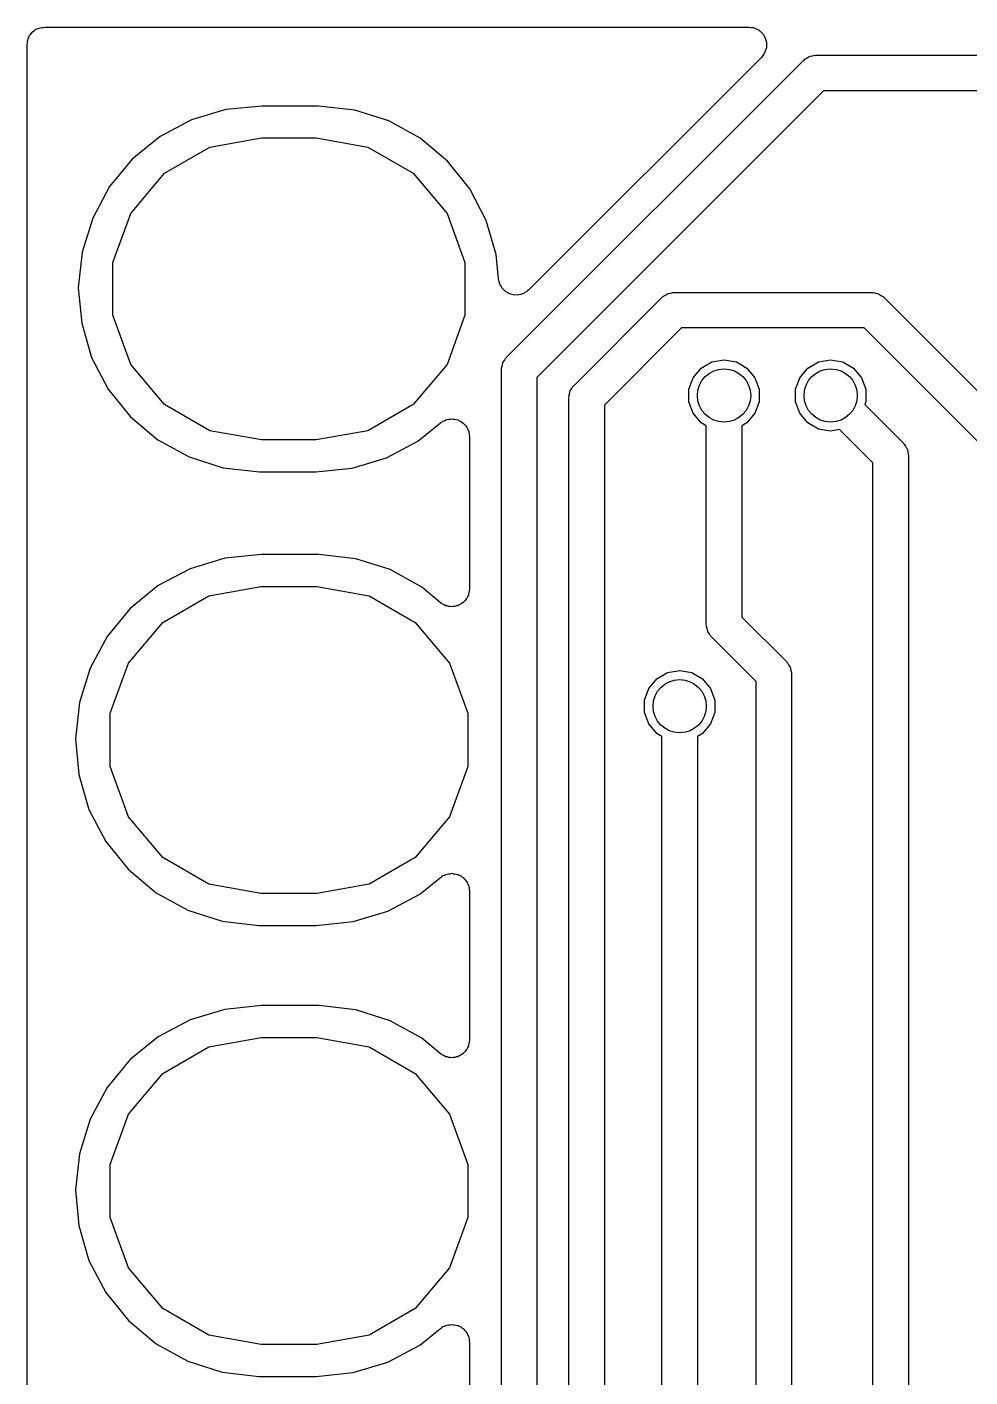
# Model space of a CAD drawing. Extents: x 125.1 to 143.2, y -145.5 to -100.1.
# Drawn here: x 125.08 to 130.38, y -107.68 to -100.08 of the extents above; entities that cross this region are included whole.
import ezdxf

# ---------------------------------------------------------------- set-up
doc = ezdxf.new("R2010")
doc.units = 0
doc.header["$MEASUREMENT"] = 0
doc.layers.add('BLACK', color=7, linetype='CONTINUOUS')

msp = doc.modelspace()

# ---------------------------------------------------------------- linework, layer by layer
at = {"layer": 'Black'}
for p, q in [((125.088, -100.125), (125.094, -100.118)), ((125.094, -100.118), (125.098, -100.111)), ((125.098, -100.111), (125.105, -100.105)), ((125.105, -100.105), (125.111, -100.098)), ((125.111, -100.098), (125.118, -100.094)), ((125.118, -100.094), (125.125, -100.088)), ((125.125, -100.088), (125.133, -100.085)), ((125.133, -100.085), (125.141, -100.081)), ((125.141, -100.081), (125.149, -100.08)), ((125.149, -100.08), (125.158, -100.077)), ((125.158, -100.077), (125.166, -100.077)), ((125.166, -100.077), (125.175, -100.075)), ((125.175, -100.075), (129.14, -100.075)), ((129.14, -100.075), (129.153, -100.077)), ((129.153, -100.077), (129.166, -100.078)), ((129.166, -100.078), (129.17, -100.08)), ((129.17, -100.08), (129.174, -100.081)), ((129.174, -100.081), (129.185, -100.088)), ((129.185, -100.088), (129.197, -100.093)), ((129.197, -100.093), (129.2, -100.096)), ((129.2, -100.096), (129.204, -100.098)), ((129.204, -100.098), (129.212, -100.108)), ((129.212, -100.108), (129.222, -100.118)), ((129.222, -100.118), (129.224, -100.122)), ((129.224, -100.122), (129.226, -100.125)), ((125.075, -100.175), (125.077, -100.166)), ((125.075, -114.061), (125.075, -100.175)), ((125.077, -100.158), (125.08, -100.149)), ((125.077, -100.166), (125.077, -100.158)), ((125.08, -100.149), (125.081, -100.141)), ((125.081, -100.141), (125.085, -100.133)), ((125.085, -100.133), (125.088, -100.125)), ((129.226, -100.125), (129.231, -100.137)), ((129.231, -100.137), (129.236, -100.149)), ((129.238, -100.192), (129.234, -100.205)), ((129.236, -100.149), (129.237, -100.154)), ((129.237, -100.154), (129.238, -100.158)), ((129.238, -100.158), (129.238, -100.171)), ((129.238, -100.171), (129.239, -100.184)), ((129.239, -100.184), (129.238, -100.188)), ((129.238, -100.188), (129.238, -100.192)), ((127.775, -101.935), (129.447, -100.263)), ((129.21, -100.246), (127.9, -101.556)), ((129.218, -100.235), (129.21, -100.246)), ((129.226, -100.225), (129.218, -100.235)), ((129.228, -100.221), (129.226, -100.225)), ((129.23, -100.217), (129.228, -100.221)), ((129.234, -100.205), (129.23, -100.217)), ((129.447, -100.263), (129.451, -100.261)), ((129.451, -100.261), (129.454, -100.257)), ((129.454, -100.257), (129.465, -100.251)), ((129.465, -100.251), (129.476, -100.243)), ((129.476, -100.243), (129.48, -100.242)), ((129.48, -100.242), (129.484, -100.24)), ((129.484, -100.24), (129.497, -100.238)), ((129.497, -100.238), (129.509, -100.234)), ((129.509, -100.234), (129.514, -100.235)), ((129.514, -100.235), (129.518, -100.234)), ((129.518, -100.234), (130.546, -100.234)), ((129.56, -100.434), (127.946, -102.048)), ((130.505, -100.434), (129.56, -100.434)), ((126.194, -100.54), (126.001, -100.598)), ((126.399, -100.52), (126.194, -100.54)), ((126.706, -100.52), (126.399, -100.52)), ((126.716, -100.52), (126.706, -100.52)), ((126.92, -100.543), (126.716, -100.52)), ((127.112, -100.604), (126.92, -100.543)), ((126.001, -100.598), (125.824, -100.692)), ((127.288, -100.701), (127.112, -100.604)), ((125.824, -100.692), (125.668, -100.819)), ((126.105, -100.751), (126.396, -100.7)), ((126.396, -100.7), (126.704, -100.7)), ((126.704, -100.7), (126.995, -100.751)), ((127.442, -100.83), (127.288, -100.701)), ((125.85, -100.899), (126.105, -100.751)), ((126.995, -100.751), (127.25, -100.899)), ((125.668, -100.819), (125.54, -100.974)), ((127.568, -100.986), (127.442, -100.83)), ((125.66, -101.125), (125.85, -100.899)), ((127.25, -100.899), (127.44, -101.125)), ((125.54, -100.974), (125.445, -101.151)), ((127.661, -101.164), (127.568, -100.986)), ((125.445, -101.151), (125.385, -101.343)), ((125.559, -101.402), (125.66, -101.125)), ((127.44, -101.125), (127.541, -101.402)), ((127.717, -101.357), (127.661, -101.164)), ((125.385, -101.343), (125.364, -101.543)), ((125.559, -101.698), (125.559, -101.402)), ((127.541, -101.402), (127.541, -101.698)), ((127.73, -101.494), (127.717, -101.357)), ((125.364, -101.543), (125.383, -101.743)), ((127.732, -101.503), (127.73, -101.494)), ((127.733, -101.511), (127.732, -101.503)), ((127.737, -101.519), (127.733, -101.511)), ((127.739, -101.528), (127.737, -101.519)), ((127.744, -101.535), (127.739, -101.528)), ((127.748, -101.543), (127.744, -101.535)), ((127.754, -101.549), (127.748, -101.543)), ((127.759, -101.556), (127.754, -101.549)), ((127.766, -101.561), (127.759, -101.556)), ((127.772, -101.567), (127.766, -101.561)), ((127.78, -101.571), (127.772, -101.567)), ((127.887, -101.567), (127.879, -101.571)), ((127.893, -101.561), (127.887, -101.567)), ((127.9, -101.556), (127.893, -101.561)), ((127.788, -101.576), (127.78, -101.571)), ((127.796, -101.578), (127.788, -101.576)), ((127.804, -101.582), (127.796, -101.578)), ((127.813, -101.583), (127.804, -101.582)), ((127.821, -101.585), (127.813, -101.583)), ((127.83, -101.584), (127.821, -101.585)), ((127.838, -101.585), (127.83, -101.584)), ((127.847, -101.583), (127.838, -101.585)), ((127.856, -101.582), (127.847, -101.583)), ((127.864, -101.578), (127.856, -101.582)), ((127.872, -101.576), (127.864, -101.578)), ((127.879, -101.571), (127.872, -101.576)), ((128.155, -102.093), (128.649, -101.599)), ((128.649, -101.599), (128.652, -101.597)), ((128.652, -101.597), (128.655, -101.593)), ((128.655, -101.593), (128.667, -101.587)), ((128.667, -101.587), (128.677, -101.579)), ((128.677, -101.579), (128.682, -101.578)), ((128.682, -101.578), (128.685, -101.576)), ((128.685, -101.576), (128.698, -101.574)), ((128.698, -101.574), (128.711, -101.57)), ((128.711, -101.57), (128.715, -101.571)), ((128.715, -101.571), (128.72, -101.57)), ((128.72, -101.57), (129.83, -101.57)), ((129.83, -101.57), (129.835, -101.571)), ((129.835, -101.571), (129.839, -101.57)), ((129.839, -101.57), (129.852, -101.574)), ((129.852, -101.574), (129.865, -101.576)), ((129.865, -101.576), (129.868, -101.578)), ((129.868, -101.578), (129.873, -101.579)), ((129.873, -101.579), (129.883, -101.587)), ((129.883, -101.587), (129.895, -101.593)), ((129.895, -101.593), (129.898, -101.597)), ((129.898, -101.597), (129.901, -101.599)), ((129.901, -101.599), (131.292, -102.99)), ((125.66, -101.975), (125.559, -101.698)), ((127.541, -101.698), (127.44, -101.975)), ((125.383, -101.743), (125.439, -101.936)), ((128.761, -101.77), (128.326, -102.205)), ((129.789, -101.77), (128.761, -101.77)), ((131.18, -103.161), (129.789, -101.77)), ((125.439, -101.936), (125.532, -102.114)), ((127.763, -101.953), (127.769, -101.942)), ((127.769, -101.942), (127.773, -101.939)), ((127.773, -101.939), (127.775, -101.935)), ((128.931, -101.961), (129, -101.949)), ((129, -101.949), (129.069, -101.961)), ((129.531, -101.961), (129.6, -101.949)), ((129.6, -101.949), (129.669, -101.961)), ((125.85, -102.201), (125.66, -101.975)), ((127.44, -101.975), (127.25, -102.201)), ((127.746, -101.997), (127.75, -101.985)), ((127.747, -102.002), (127.746, -101.997)), ((127.746, -102.006), (127.747, -102.002)), ((127.746, -110.574), (127.746, -102.006)), ((127.75, -101.985), (127.752, -101.972)), ((127.752, -101.972), (127.754, -101.968)), ((127.754, -101.968), (127.755, -101.964)), ((127.755, -101.964), (127.763, -101.953)), ((128.826, -102.05), (128.871, -101.996)), ((128.871, -101.996), (128.931, -101.961)), ((129.069, -101.961), (129.129, -101.996)), ((129.129, -101.996), (129.174, -102.05)), ((129.426, -102.05), (129.471, -101.996)), ((129.471, -101.996), (129.531, -101.961)), ((129.669, -101.961), (129.729, -101.996)), ((129.729, -101.996), (129.774, -102.05)), ((127.946, -102.048), (127.946, -110.532)), ((128.143, -102.111), (128.149, -102.099)), ((128.149, -102.099), (128.153, -102.096)), ((128.153, -102.096), (128.155, -102.093)), ((128.802, -102.115), (128.826, -102.05)), ((129.174, -102.05), (129.198, -102.115)), ((129.402, -102.115), (129.426, -102.05)), ((129.774, -102.05), (129.798, -102.115)), ((125.532, -102.114), (125.658, -102.27)), ((128.126, -102.155), (128.13, -102.142)), ((128.127, -102.159), (128.126, -102.155)), ((128.126, -102.164), (128.127, -102.159)), ((128.126, -110.416), (128.126, -102.164)), ((128.13, -102.142), (128.132, -102.129)), ((128.132, -102.129), (128.134, -102.126)), ((128.134, -102.126), (128.135, -102.121)), ((128.135, -102.121), (128.143, -102.111)), ((128.802, -102.185), (128.802, -102.115)), ((129.198, -102.115), (129.198, -102.185)), ((129.402, -102.185), (129.402, -102.115)), ((129.798, -102.115), (129.798, -102.185)), ((126.105, -102.349), (125.85, -102.201)), ((127.25, -102.201), (126.995, -102.349)), ((128.326, -102.205), (128.326, -110.375)), ((128.826, -102.25), (128.802, -102.185)), ((128.871, -102.304), (128.826, -102.25)), ((129.174, -102.25), (129.129, -102.304)), ((129.198, -102.185), (129.174, -102.25)), ((129.426, -102.25), (129.402, -102.185)), ((129.471, -102.304), (129.426, -102.25)), ((129.798, -102.185), (129.792, -102.201)), ((129.792, -102.201), (130.009, -102.417)), ((125.658, -102.27), (125.812, -102.399)), ((127.276, -102.408), (127.403, -102.304)), ((127.403, -102.304), (127.41, -102.3)), ((127.41, -102.3), (127.416, -102.295)), ((127.416, -102.295), (127.425, -102.292)), ((127.425, -102.292), (127.433, -102.287)), ((127.433, -102.287), (127.441, -102.286)), ((127.441, -102.286), (127.449, -102.283)), ((127.449, -102.283), (127.458, -102.283)), ((127.458, -102.283), (127.467, -102.282)), ((127.467, -102.282), (127.475, -102.283)), ((127.475, -102.283), (127.483, -102.283)), ((127.483, -102.283), (127.492, -102.286)), ((127.492, -102.286), (127.502, -102.288)), ((127.502, -102.288), (127.508, -102.292)), ((127.508, -102.292), (127.516, -102.295)), ((127.516, -102.295), (127.523, -102.301)), ((127.523, -102.301), (127.531, -102.306)), ((127.531, -102.306), (127.536, -102.312)), ((127.536, -102.312), (127.543, -102.317)), ((127.543, -102.317), (127.547, -102.325)), ((127.547, -102.325), (127.553, -102.333)), ((128.9, -102.321), (128.871, -102.304)), ((128.9, -103.44), (128.9, -102.321)), ((129.129, -102.304), (129.1, -102.321)), ((129.1, -102.321), (129.1, -103.398)), ((129.531, -102.339), (129.471, -102.304)), ((125.812, -102.399), (125.988, -102.496)), ((126.396, -102.4), (126.105, -102.349)), ((126.704, -102.4), (126.396, -102.4)), ((126.995, -102.349), (126.704, -102.4)), ((127.553, -102.333), (127.556, -102.34)), ((127.556, -102.34), (127.56, -102.347)), ((127.56, -102.347), (127.562, -102.357)), ((127.562, -102.357), (127.565, -102.366)), ((127.565, -102.366), (127.565, -102.374)), ((127.565, -102.374), (127.566, -102.382)), ((127.566, -102.382), (127.566, -103.24)), ((129.6, -102.351), (129.531, -102.339)), ((129.65, -102.342), (129.6, -102.351)), ((129.838, -102.529), (129.65, -102.342)), ((127.099, -102.502), (127.276, -102.408)), ((130.009, -102.417), (130.011, -102.421)), ((130.011, -102.421), (130.014, -102.424)), ((130.014, -102.424), (130.021, -102.435)), ((130.021, -102.435), (130.028, -102.446)), ((130.028, -102.446), (130.03, -102.45)), ((130.03, -102.45), (130.032, -102.454)), ((130.032, -102.454), (130.034, -102.466)), ((130.034, -102.466), (130.037, -102.479)), ((130.037, -102.479), (130.037, -102.483)), ((125.988, -102.496), (126.18, -102.557)), ((126.18, -102.557), (126.384, -102.58)), ((126.906, -102.56), (127.099, -102.502)), ((129.838, -109.688), (129.838, -102.529)), ((130.037, -102.483), (130.038, -102.488)), ((130.038, -102.488), (130.038, -109.646)), ((126.384, -102.58), (126.394, -102.58)), ((126.394, -102.58), (126.701, -102.58)), ((126.701, -102.58), (126.906, -102.56)), ((126.189, -103.067), (125.994, -103.126)), ((126.396, -103.046), (126.189, -103.067)), ((126.708, -103.046), (126.396, -103.046)), ((126.719, -103.046), (126.708, -103.046)), ((126.926, -103.07), (126.719, -103.046)), ((127.12, -103.131), (126.926, -103.07)), ((125.994, -103.126), (125.814, -103.221)), ((127.298, -103.229), (127.12, -103.131)), ((125.814, -103.221), (125.656, -103.35)), ((126.098, -103.278), (126.394, -103.226)), ((126.394, -103.226), (126.706, -103.226)), ((126.706, -103.226), (127.002, -103.278)), ((127.402, -103.316), (127.298, -103.229)), ((127.566, -103.24), (127.564, -103.248)), ((125.839, -103.428), (126.098, -103.278)), ((127.002, -103.278), (127.261, -103.428)), ((127.409, -103.321), (127.402, -103.316)), ((127.53, -103.316), (127.523, -103.321)), ((127.536, -103.31), (127.53, -103.316)), ((127.543, -103.304), (127.536, -103.31)), ((127.547, -103.296), (127.543, -103.304)), ((127.553, -103.29), (127.547, -103.296)), ((127.556, -103.282), (127.553, -103.29)), ((127.56, -103.274), (127.556, -103.282)), ((127.561, -103.265), (127.56, -103.274)), ((127.564, -103.257), (127.561, -103.265)), ((127.564, -103.248), (127.564, -103.257)), ((125.656, -103.35), (125.527, -103.507)), ((127.416, -103.326), (127.409, -103.321)), ((127.424, -103.329), (127.416, -103.326)), ((127.432, -103.334), (127.424, -103.329)), ((127.44, -103.335), (127.432, -103.334)), ((127.449, -103.338), (127.44, -103.335)), ((127.457, -103.338), (127.449, -103.338)), ((127.466, -103.34), (127.457, -103.338)), ((127.475, -103.338), (127.466, -103.34)), ((127.483, -103.338), (127.475, -103.338)), ((127.492, -103.335), (127.483, -103.338)), ((127.5, -103.334), (127.492, -103.335)), ((127.508, -103.329), (127.5, -103.334)), ((127.516, -103.326), (127.508, -103.329)), ((127.523, -103.321), (127.516, -103.326)), ((125.646, -103.658), (125.839, -103.428)), ((127.261, -103.428), (127.454, -103.658)), ((128.901, -103.444), (128.9, -103.44)), ((128.9, -103.448), (128.901, -103.444)), ((128.904, -103.461), (128.9, -103.448)), ((128.906, -103.474), (128.904, -103.461)), ((129.1, -103.398), (129.351, -103.649)), ((125.527, -103.507), (125.43, -103.686)), ((128.908, -103.478), (128.906, -103.474)), ((128.909, -103.482), (128.908, -103.478)), ((128.917, -103.493), (128.909, -103.482)), ((128.923, -103.504), (128.917, -103.493)), ((128.927, -103.507), (128.923, -103.504)), ((128.929, -103.51), (128.927, -103.507)), ((129.18, -103.761), (128.929, -103.51)), ((125.43, -103.686), (125.37, -103.88)), ((125.543, -103.94), (125.646, -103.658)), ((127.454, -103.658), (127.557, -103.94)), ((129.351, -103.649), (129.353, -103.652)), ((129.353, -103.652), (129.357, -103.655)), ((129.357, -103.655), (129.363, -103.667)), ((129.363, -103.667), (129.371, -103.677)), ((129.371, -103.677), (129.372, -103.682)), ((129.372, -103.682), (129.374, -103.685)), ((129.374, -103.685), (129.376, -103.698)), ((129.376, -103.698), (129.38, -103.711)), ((128.576, -103.8), (128.621, -103.746)), ((128.621, -103.746), (128.681, -103.711)), ((128.681, -103.711), (128.75, -103.699)), ((128.75, -103.699), (128.819, -103.711)), ((128.819, -103.711), (128.879, -103.746)), ((128.879, -103.746), (128.924, -103.8)), ((129.18, -109.93), (129.18, -103.761)), ((129.38, -103.711), (129.379, -103.715)), ((129.379, -103.715), (129.38, -103.72)), ((129.38, -103.72), (129.38, -109.889)), ((128.552, -103.865), (128.576, -103.8)), ((128.924, -103.8), (128.948, -103.865)), ((125.37, -103.88), (125.348, -104.083)), ((128.552, -103.935), (128.552, -103.865)), ((128.948, -103.865), (128.948, -103.935)), ((125.543, -104.24), (125.543, -103.94)), ((127.557, -103.94), (127.557, -104.24)), ((128.576, -104), (128.552, -103.935)), ((128.621, -104.054), (128.576, -104)), ((128.924, -104), (128.879, -104.054)), ((128.948, -103.935), (128.924, -104)), ((128.65, -104.071), (128.621, -104.054)), ((128.65, -110.4), (128.65, -104.071)), ((128.879, -104.054), (128.85, -104.071)), ((128.85, -104.071), (128.85, -110.359)), ((125.348, -104.083), (125.367, -104.285)), ((125.367, -104.285), (125.424, -104.481)), ((125.646, -104.522), (125.543, -104.24)), ((127.557, -104.24), (127.454, -104.522)), ((125.424, -104.481), (125.518, -104.661)), ((125.839, -104.752), (125.646, -104.522)), ((127.454, -104.522), (127.261, -104.752)), ((125.518, -104.661), (125.646, -104.82)), ((126.098, -104.902), (125.839, -104.752)), ((127.261, -104.752), (127.002, -104.902)), ((125.646, -104.82), (125.802, -104.951)), ((126.394, -104.954), (126.098, -104.902)), ((127.002, -104.902), (126.706, -104.954)), ((127.286, -104.959), (127.403, -104.864)), ((127.403, -104.864), (127.41, -104.86)), ((127.41, -104.86), (127.416, -104.854)), ((127.416, -104.854), (127.425, -104.851)), ((127.425, -104.851), (127.433, -104.847)), ((127.433, -104.847), (127.441, -104.845)), ((127.441, -104.845), (127.449, -104.843)), ((127.449, -104.843), (127.458, -104.843)), ((127.458, -104.843), (127.467, -104.841)), ((127.467, -104.841), (127.475, -104.843)), ((127.475, -104.843), (127.483, -104.843)), ((127.483, -104.843), (127.492, -104.846)), ((127.492, -104.846), (127.502, -104.848)), ((127.502, -104.848), (127.508, -104.852)), ((127.508, -104.852), (127.516, -104.854)), ((127.516, -104.854), (127.523, -104.86)), ((127.523, -104.86), (127.531, -104.865)), ((127.531, -104.865), (127.536, -104.872)), ((127.536, -104.872), (127.543, -104.877)), ((127.543, -104.877), (127.547, -104.885)), ((127.547, -104.885), (127.553, -104.892)), ((127.553, -104.892), (127.556, -104.9)), ((127.556, -104.9), (127.56, -104.907)), ((127.56, -104.907), (127.562, -104.916)), ((125.802, -104.951), (125.98, -105.049)), ((126.706, -104.954), (126.394, -104.954)), ((127.106, -105.054), (127.286, -104.959)), ((127.562, -104.916), (127.565, -104.925)), ((127.565, -104.925), (127.565, -104.933)), ((127.565, -104.933), (127.566, -104.941)), ((127.566, -104.941), (127.566, -105.78)), ((125.98, -105.049), (126.174, -105.11)), ((126.911, -105.113), (127.106, -105.054)), ((126.174, -105.11), (126.381, -105.134)), ((126.381, -105.134), (126.392, -105.134)), ((126.392, -105.134), (126.704, -105.134)), ((126.704, -105.134), (126.911, -105.113)), ((126.396, -105.586), (126.189, -105.607)), ((126.708, -105.586), (126.396, -105.586)), ((126.719, -105.586), (126.708, -105.586)), ((126.926, -105.61), (126.719, -105.586)), ((125.994, -105.666), (125.814, -105.761)), ((126.189, -105.607), (125.994, -105.666)), ((127.12, -105.671), (126.926, -105.61)), ((127.298, -105.769), (127.12, -105.671)), ((125.814, -105.761), (125.656, -105.89)), ((125.839, -105.968), (126.098, -105.818)), ((126.098, -105.818), (126.394, -105.766)), ((126.394, -105.766), (126.706, -105.766)), ((126.706, -105.766), (127.002, -105.818)), ((127.002, -105.818), (127.261, -105.968)), ((127.402, -105.856), (127.298, -105.769)), ((127.556, -105.822), (127.553, -105.83)), ((127.56, -105.814), (127.556, -105.822)), ((127.561, -105.805), (127.56, -105.814)), ((127.564, -105.797), (127.561, -105.805)), ((127.566, -105.78), (127.564, -105.788)), ((127.564, -105.788), (127.564, -105.797)), ((125.656, -105.89), (125.527, -106.047)), ((127.409, -105.861), (127.402, -105.856)), ((127.416, -105.866), (127.409, -105.861)), ((127.424, -105.869), (127.416, -105.866)), ((127.432, -105.874), (127.424, -105.869)), ((127.44, -105.875), (127.432, -105.874)), ((127.449, -105.878), (127.44, -105.875)), ((127.457, -105.878), (127.449, -105.878)), ((127.466, -105.88), (127.457, -105.878)), ((127.475, -105.878), (127.466, -105.88)), ((127.483, -105.878), (127.475, -105.878)), ((127.492, -105.875), (127.483, -105.878)), ((127.5, -105.874), (127.492, -105.875)), ((127.508, -105.869), (127.5, -105.874)), ((127.516, -105.866), (127.508, -105.869)), ((127.523, -105.861), (127.516, -105.866)), ((127.53, -105.856), (127.523, -105.861)), ((127.536, -105.85), (127.53, -105.856)), ((127.543, -105.844), (127.536, -105.85)), ((127.547, -105.836), (127.543, -105.844)), ((127.553, -105.83), (127.547, -105.836)), ((125.646, -106.198), (125.839, -105.968)), ((127.261, -105.968), (127.454, -106.198)), ((125.527, -106.047), (125.43, -106.226)), ((125.543, -106.48), (125.646, -106.198)), ((127.454, -106.198), (127.557, -106.48)), ((125.43, -106.226), (125.37, -106.42)), ((125.37, -106.42), (125.348, -106.623)), ((125.543, -106.78), (125.543, -106.48)), ((127.557, -106.48), (127.557, -106.78)), ((125.348, -106.623), (125.367, -106.825)), ((125.646, -107.062), (125.543, -106.78)), ((127.557, -106.78), (127.454, -107.062)), ((125.367, -106.825), (125.424, -107.021)), ((125.424, -107.021), (125.518, -107.201)), ((125.839, -107.292), (125.646, -107.062)), ((127.454, -107.062), (127.261, -107.292)), ((125.518, -107.201), (125.646, -107.36)), ((126.098, -107.442), (125.839, -107.292)), ((127.261, -107.292), (127.002, -107.442)), ((125.646, -107.36), (125.802, -107.491)), ((127.286, -107.499), (127.403, -107.404)), ((127.403, -107.404), (127.41, -107.4)), ((127.41, -107.4), (127.416, -107.394)), ((127.416, -107.394), (127.425, -107.391)), ((127.425, -107.391), (127.433, -107.387)), ((127.433, -107.387), (127.441, -107.385)), ((127.441, -107.385), (127.449, -107.383)), ((127.449, -107.383), (127.458, -107.383)), ((127.458, -107.383), (127.467, -107.381)), ((127.467, -107.381), (127.475, -107.383)), ((127.475, -107.383), (127.483, -107.383)), ((127.483, -107.383), (127.492, -107.386)), ((127.492, -107.386), (127.502, -107.388)), ((127.502, -107.388), (127.508, -107.392)), ((127.508, -107.392), (127.516, -107.394)), ((127.516, -107.394), (127.523, -107.4)), ((127.523, -107.4), (127.531, -107.405)), ((127.531, -107.405), (127.536, -107.412)), ((127.536, -107.412), (127.543, -107.417)), ((127.543, -107.417), (127.547, -107.425)), ((125.802, -107.491), (125.98, -107.589)), ((126.394, -107.494), (126.098, -107.442)), ((126.706, -107.494), (126.394, -107.494)), ((127.002, -107.442), (126.706, -107.494)), ((127.106, -107.594), (127.286, -107.499)), ((127.547, -107.425), (127.553, -107.432)), ((127.553, -107.432), (127.556, -107.44)), ((127.556, -107.44), (127.56, -107.447)), ((127.56, -107.447), (127.562, -107.456)), ((127.562, -107.456), (127.565, -107.465)), ((127.565, -107.465), (127.565, -107.473)), ((127.565, -107.473), (127.566, -107.481)), ((127.566, -107.481), (127.566, -108.32)), ((125.98, -107.589), (126.174, -107.65)), ((126.174, -107.65), (126.381, -107.674)), ((126.911, -107.653), (127.106, -107.594)), ((126.381, -107.674), (126.392, -107.674)), ((126.392, -107.674), (126.704, -107.674)), ((126.704, -107.674), (126.911, -107.653))]:
    msp.add_line(p, q, dxfattribs=at)
for centre in [(129, -102.15), (129.6, -102.15), (128.75, -103.9)]:
    msp.add_circle(centre, 0.15, dxfattribs=at)

doc.saveas('drawing.dxf')
